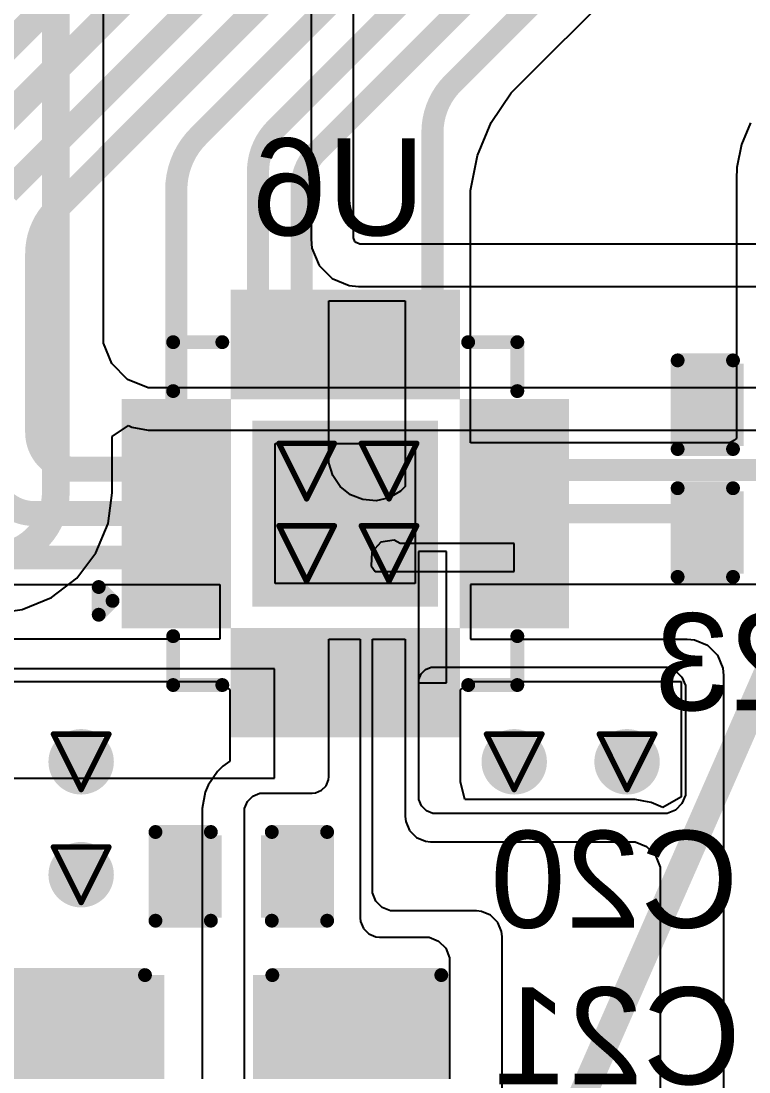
# Model space of a CAD drawing. Header units: inches. Extents: x -18 to 217, y -14 to 159.
# Drawn here: x 3.01 to 9.69, y 31.23 to 40.86 of the extents above; entities that cross this region are included whole.
import ezdxf

# ---------------------------------------------------------------- set-up
doc = ezdxf.new("R2010")
doc.units = ezdxf.units.IN
for name, color, linetype in [('Bottom Layer', 5, 'Continuous'), ('Bottom Overlay', 54, 'Continuous'), ('Bottom Paste', 16, 'Continuous'), ('Bottom Solder', 6, 'Continuous'), ('Drill Drawing', 1, 'Continuous'), ('Top Layer', 1, 'Continuous'), ('Top Overlay', 2, 'Continuous'), ('Via Holes', 16, 'Continuous')]:
    doc.layers.add(name, color=color, linetype=linetype)
doc.styles.add('Arial', font='', dxfattribs={"height": 0.2})
doc.styles.get('Arial').set_extended_font_data('Arial')

# ---------------------------------------------------------------- blocks, each defined once
blk = doc.blocks.new('20_QFN_3_3__B_47')
at = {"layer": 'Bottom Layer'}
for points in [[(-0.95, 1.95), (-0.65, 1.95), (-0.65, 1.15), (-0.95, 1.15)], [(-0.55, 1.95), (-0.25, 1.95), (-0.25, 1.15), (-0.55, 1.15)], [(-0.15, 1.95), (0.15, 1.95), (0.15, 1.15), (-0.15, 1.15)], [(0.25, 1.95), (0.55, 1.95), (0.55, 1.15), (0.25, 1.15)], [(0.65, 1.95), (0.95, 1.95), (0.95, 1.15), (0.65, 1.15)], [(-1.95, 0.65), (-1.95, 0.95), (-1.15, 0.95), (-1.15, 0.65)], [(1.15, 0.65), (1.15, 0.95), (1.95, 0.95), (1.95, 0.65)], [(-0.75, 0.75), (0.75, 0.75), (0.75, -0.75), (-0.75, -0.75)], [(-1.95, 0.25), (-1.95, 0.55), (-1.15, 0.55), (-1.15, 0.25)], [(1.15, 0.25), (1.15, 0.55), (1.95, 0.55), (1.95, 0.25)], [(-1.95, -0.15), (-1.95, 0.15), (-1.15, 0.15), (-1.15, -0.15)], [(1.15, -0.15), (1.15, 0.15), (1.95, 0.15), (1.95, -0.15)], [(-1.95, -0.55), (-1.95, -0.25), (-1.15, -0.25), (-1.15, -0.55)], [(1.15, -0.55), (1.15, -0.25), (1.95, -0.25), (1.95, -0.55)], [(-1.95, -0.95), (-1.95, -0.65), (-1.15, -0.65), (-1.15, -0.95)], [(1.15, -0.95), (1.15, -0.65), (1.95, -0.65), (1.95, -0.95)], [(-0.95, -1.15), (-0.65, -1.15), (-0.65, -1.95), (-0.95, -1.95)], [(-0.55, -1.15), (-0.25, -1.15), (-0.25, -1.95), (-0.55, -1.95)], [(-0.15, -1.15), (0.15, -1.15), (0.15, -1.95), (-0.15, -1.95)], [(0.25, -1.15), (0.55, -1.15), (0.55, -1.95), (0.25, -1.95)], [(0.65, -1.15), (0.95, -1.15), (0.95, -1.95), (0.65, -1.95)]]:
    blk.add_hatch(color=5, dxfattribs=at).paths.add_polyline_path(points)
at = {"layer": 'Bottom Paste'}
for points in [[(-0.95, 1.95), (-0.65, 1.95), (-0.65, 1.15), (-0.95, 1.15)], [(-0.55, 1.95), (-0.25, 1.95), (-0.25, 1.15), (-0.55, 1.15)], [(-0.15, 1.95), (0.15, 1.95), (0.15, 1.15), (-0.15, 1.15)], [(0.25, 1.95), (0.55, 1.95), (0.55, 1.15), (0.25, 1.15)], [(0.65, 1.95), (0.95, 1.95), (0.95, 1.15), (0.65, 1.15)], [(-1.95, 0.65), (-1.95, 0.95), (-1.15, 0.95), (-1.15, 0.65)], [(1.15, 0.65), (1.15, 0.95), (1.95, 0.95), (1.95, 0.65)], [(-0.75, 0.75), (0.75, 0.75), (0.75, -0.75), (-0.75, -0.75)], [(-1.95, 0.25), (-1.95, 0.55), (-1.15, 0.55), (-1.15, 0.25)], [(1.15, 0.25), (1.15, 0.55), (1.95, 0.55), (1.95, 0.25)], [(-1.95, -0.15), (-1.95, 0.15), (-1.15, 0.15), (-1.15, -0.15)], [(1.15, -0.15), (1.15, 0.15), (1.95, 0.15), (1.95, -0.15)], [(-1.95, -0.55), (-1.95, -0.25), (-1.15, -0.25), (-1.15, -0.55)], [(1.15, -0.55), (1.15, -0.25), (1.95, -0.25), (1.95, -0.55)], [(-1.95, -0.95), (-1.95, -0.65), (-1.15, -0.65), (-1.15, -0.95)], [(1.15, -0.95), (1.15, -0.65), (1.95, -0.65), (1.95, -0.95)], [(-0.95, -1.15), (-0.65, -1.15), (-0.65, -1.95), (-0.95, -1.95)], [(-0.55, -1.15), (-0.25, -1.15), (-0.25, -1.95), (-0.55, -1.95)], [(-0.15, -1.15), (0.15, -1.15), (0.15, -1.95), (-0.15, -1.95)], [(0.25, -1.15), (0.55, -1.15), (0.55, -1.95), (0.25, -1.95)], [(0.65, -1.15), (0.95, -1.15), (0.95, -1.95), (0.65, -1.95)]]:
    blk.add_hatch(color=16, dxfattribs=at).paths.add_polyline_path(points)
at = {"layer": 'Bottom Solder'}
for points in [[(-1.0516, 2.0516), (-0.5484, 2.0516), (-0.5484, 1.0484), (-1.0516, 1.0484)], [(-0.6516, 2.0516), (-0.1484, 2.0516), (-0.1484, 1.0484), (-0.6516, 1.0484)], [(-0.2516, 2.0516), (0.2516, 2.0516), (0.2516, 1.0484), (-0.2516, 1.0484)], [(0.1484, 2.0516), (0.6516, 2.0516), (0.6516, 1.0484), (0.1484, 1.0484)], [(0.5484, 2.0516), (1.0516, 2.0516), (1.0516, 1.0484), (0.5484, 1.0484)], [(-2.0516, 0.5484), (-2.0516, 1.0516), (-1.0484, 1.0516), (-1.0484, 0.5484)], [(1.0484, 0.5484), (1.0484, 1.0516), (2.0516, 1.0516), (2.0516, 0.5484)], [(-0.8516, 0.8516), (0.8516, 0.8516), (0.8516, -0.8516), (-0.8516, -0.8516)], [(-2.0516, 0.1484), (-2.0516, 0.6516), (-1.0484, 0.6516), (-1.0484, 0.1484)], [(1.0484, 0.1484), (1.0484, 0.6516), (2.0516, 0.6516), (2.0516, 0.1484)], [(-2.0516, -0.2516), (-2.0516, 0.2516), (-1.0484, 0.2516), (-1.0484, -0.2516)], [(1.0484, -0.2516), (1.0484, 0.2516), (2.0516, 0.2516), (2.0516, -0.2516)], [(-2.0516, -0.6516), (-2.0516, -0.1484), (-1.0484, -0.1484), (-1.0484, -0.6516)], [(1.0484, -0.6516), (1.0484, -0.1484), (2.0516, -0.1484), (2.0516, -0.6516)], [(-2.0516, -1.0516), (-2.0516, -0.5484), (-1.0484, -0.5484), (-1.0484, -1.0516)], [(1.0484, -1.0516), (1.0484, -0.5484), (2.0516, -0.5484), (2.0516, -1.0516)], [(-1.0516, -1.0484), (-0.5484, -1.0484), (-0.5484, -2.0516), (-1.0516, -2.0516)], [(-0.6516, -1.0484), (-0.1484, -1.0484), (-0.1484, -2.0516), (-0.6516, -2.0516)], [(-0.2516, -1.0484), (0.2516, -1.0484), (0.2516, -2.0516), (-0.2516, -2.0516)], [(0.1484, -1.0484), (0.6516, -1.0484), (0.6516, -2.0516), (0.1484, -2.0516)], [(0.5484, -1.0484), (1.0516, -1.0484), (1.0516, -2.0516), (0.5484, -2.0516)]]:
    blk.add_hatch(color=6, dxfattribs=at).paths.add_polyline_path(points)
at = {"layer": 'Bottom Overlay', "const_width": 0.127}
for points in [[(-1.5784, 1.5714), (-1.1276, 1.5714)], [(-1.5784, 1.5714), (-1.5784, 1.123)], [(1.1276, 1.5714), (1.5784, 1.5714)], [(1.5784, 1.123), (1.5784, 1.5714)], [(-2.2612, -0.673), (-2.1342, -0.8)], [(-2.2612, -0.927), (-2.2612, -0.673)], [(-2.2612, -0.927), (-2.1342, -0.8)], [(-1.5784, -1.123), (-1.5784, -1.5714)], [(1.5784, -1.5714), (1.5784, -1.123)], [(-1.5784, -1.5714), (-1.1276, -1.5714)], [(1.1276, -1.5714), (1.5784, -1.5714)]]:
    blk.add_lwpolyline(points, dxfattribs=at)
at = {"layer": 'Bottom Overlay', "const_width": 0.0635}
for points in [[(-1.6102, 1.5714, 1), (-1.5467, 1.5714, 1)], [(-1.6102, 1.5714, 1), (-1.5467, 1.5714, 1)], [(-1.1594, 1.5714, 1), (-1.0959, 1.5714, 1)], [(1.0959, 1.5714, 1), (1.1594, 1.5714, 1)], [(1.5467, 1.5714, 1), (1.6102, 1.5714, 1)], [(1.5467, 1.5714, 1), (1.6102, 1.5714, 1)], [(-1.6101, 1.123, 1), (-1.5466, 1.123, 1)], [(1.5466, 1.123, 1), (1.6101, 1.123, 1)], [(-2.2929, -0.673, 1), (-2.2294, -0.673, 1)], [(-2.2929, -0.673, 1), (-2.2294, -0.673, 1)], [(-2.1659, -0.8, 1), (-2.1024, -0.8, 1)], [(-2.1659, -0.8, 1), (-2.1024, -0.8, 1)], [(-2.2929, -0.927, 1), (-2.2294, -0.927, 1)], [(-2.2929, -0.927, 1), (-2.2294, -0.927, 1)], [(-1.6102, -1.123, 1), (-1.5467, -1.123, 1)], [(1.5467, -1.123, 1), (1.6102, -1.123, 1)], [(-1.6101, -1.5714, 1), (-1.5466, -1.5714, 1)], [(-1.6101, -1.5714, 1), (-1.5466, -1.5714, 1)], [(-1.1594, -1.5714, 1), (-1.0959, -1.5714, 1)], [(1.0959, -1.5714, 1), (1.1594, -1.5714, 1)], [(1.5466, -1.5714, 1), (1.6101, -1.5714, 1)], [(1.5466, -1.5714, 1), (1.6101, -1.5714, 1)]]:
    blk.add_lwpolyline(points, format="xyb", close=True, dxfattribs=at)
blk = doc.blocks.new('C___0402_B_72')
at = {"layer": 'Bottom Layer'}
for points in [[(-0.2413, 0.3175), (-0.2413, -0.3175), (-0.6985, -0.3175), (-0.6985, 0.3175)], [(0.6985, 0.3175), (0.6985, -0.3175), (0.2413, -0.3175), (0.2413, 0.3175)]]:
    blk.add_hatch(color=5, dxfattribs=at).paths.add_polyline_path(points)
at = {"layer": 'Bottom Paste'}
for points in [[(-0.2413, 0.3175), (-0.2413, -0.3175), (-0.6985, -0.3175), (-0.6985, 0.3175)], [(0.6985, 0.3175), (0.6985, -0.3175), (0.2413, -0.3175), (0.2413, 0.3175)]]:
    blk.add_hatch(color=16, dxfattribs=at).paths.add_polyline_path(points)
at = {"layer": 'Bottom Solder'}
for points in [[(-0.1813, 0.3775), (-0.1813, -0.3775), (-0.7585, -0.3775), (-0.7585, 0.3775)], [(0.7585, 0.3775), (0.7585, -0.3775), (0.1813, -0.3775), (0.1813, 0.3775)]]:
    blk.add_hatch(color=6, dxfattribs=at).paths.add_polyline_path(points)
at = {"layer": 'Bottom Overlay', "const_width": 0.127}
for points in [[(-0.7874, 0.4064), (-0.7874, -0.4064)], [(-0.2794, 0.4064), (-0.7874, 0.4064)], [(0.7874, 0.4064), (0.2794, 0.4064)], [(0.7874, 0.4064), (0.7874, -0.4064)], [(-0.2794, -0.4064), (-0.7874, -0.4064)], [(0.7874, -0.4064), (0.2794, -0.4064)]]:
    blk.add_lwpolyline(points, dxfattribs=at)
at = {"layer": 'Bottom Overlay', "const_width": 0.0635}
for points in [[(-0.8192, 0.4064, 1), (-0.7557, 0.4064, 1)], [(-0.8192, 0.4064, 1), (-0.7557, 0.4064, 1)], [(-0.3112, 0.4064, 1), (-0.2477, 0.4064, 1)], [(0.2477, 0.4064, 1), (0.3112, 0.4064, 1)], [(0.7557, 0.4064, 1), (0.8192, 0.4064, 1)], [(0.7557, 0.4064, 1), (0.8192, 0.4064, 1)], [(-0.8192, -0.4064, 1), (-0.7557, -0.4064, 1)], [(-0.8192, -0.4064, 1), (-0.7557, -0.4064, 1)], [(-0.3112, -0.4064, 1), (-0.2477, -0.4064, 1)], [(0.2477, -0.4064, 1), (0.3111, -0.4064, 1)], [(0.7556, -0.4064, 1), (0.8191, -0.4064, 1)], [(0.7556, -0.4064, 1), (0.8191, -0.4064, 1)]]:
    blk.add_lwpolyline(points, format="xyb", close=True, dxfattribs=at)
blk = doc.blocks.new('C___0402_B_73')
at = {"layer": 'Bottom Layer'}
for points in [[(-0.2413, 0.3175), (-0.2413, -0.3175), (-0.6985, -0.3175), (-0.6985, 0.3175)], [(0.6985, 0.3175), (0.6985, -0.3175), (0.2413, -0.3175), (0.2413, 0.3175)]]:
    blk.add_hatch(color=5, dxfattribs=at).paths.add_polyline_path(points)
at = {"layer": 'Bottom Paste'}
for points in [[(-0.2413, 0.3175), (-0.2413, -0.3175), (-0.6985, -0.3175), (-0.6985, 0.3175)], [(0.6985, 0.3175), (0.6985, -0.3175), (0.2413, -0.3175), (0.2413, 0.3175)]]:
    blk.add_hatch(color=16, dxfattribs=at).paths.add_polyline_path(points)
at = {"layer": 'Bottom Solder'}
for points in [[(-0.1813, 0.3775), (-0.1813, -0.3775), (-0.7585, -0.3775), (-0.7585, 0.3775)], [(0.7585, 0.3775), (0.7585, -0.3775), (0.1813, -0.3775), (0.1813, 0.3775)]]:
    blk.add_hatch(color=6, dxfattribs=at).paths.add_polyline_path(points)
at = {"layer": 'Bottom Overlay', "const_width": 0.127}
for points in [[(-0.2794, 0.4064), (-0.7874, 0.4064)], [(-0.7874, -0.4064), (-0.7874, 0.4064)], [(0.7874, 0.4064), (0.2794, 0.4064)], [(0.7874, 0.4064), (0.7874, -0.4064)], [(-0.2794, -0.4064), (-0.7874, -0.4064)], [(0.7874, -0.4064), (0.2794, -0.4064)]]:
    blk.add_lwpolyline(points, dxfattribs=at)
at = {"layer": 'Bottom Overlay', "const_width": 0.0635}
for points in [[(-0.8192, 0.4064, 1), (-0.7557, 0.4064, 1)], [(-0.8192, 0.4064, 1), (-0.7557, 0.4064, 1)], [(-0.3111, 0.4064, 1), (-0.2476, 0.4064, 1)], [(0.2477, 0.4064, 1), (0.3112, 0.4064, 1)], [(0.7557, 0.4064, 1), (0.8192, 0.4064, 1)], [(0.7557, 0.4064, 1), (0.8192, 0.4064, 1)], [(-0.8191, -0.4064, 1), (-0.7556, -0.4064, 1)], [(-0.8191, -0.4064, 1), (-0.7556, -0.4064, 1)], [(-0.3111, -0.4064, 1), (-0.2477, -0.4064, 1)], [(0.2477, -0.4064, 1), (0.3112, -0.4064, 1)], [(0.7556, -0.4064, 1), (0.8191, -0.4064, 1)], [(0.7556, -0.4064, 1), (0.8191, -0.4064, 1)]]:
    blk.add_lwpolyline(points, format="xyb", close=True, dxfattribs=at)
blk = doc.blocks.new('C___1210_B_74')
at = {"layer": 'Bottom Layer'}
for points in [[(-2.032, 1.397), (-0.508, 1.397), (-0.508, -1.397), (-2.032, -1.397)], [(0.508, 1.397), (2.032, 1.397), (2.032, -1.397), (0.508, -1.397)]]:
    blk.add_hatch(color=5, dxfattribs=at).paths.add_polyline_path(points)
at = {"layer": 'Bottom Paste'}
for points in [[(-2.032, 1.397), (-0.508, 1.397), (-0.508, -1.397), (-2.032, -1.397)], [(0.508, 1.397), (2.032, 1.397), (2.032, -1.397), (0.508, -1.397)]]:
    blk.add_hatch(color=16, dxfattribs=at).paths.add_polyline_path(points)
at = {"layer": 'Bottom Solder'}
for points in [[(-2.1336, 1.4986), (-0.4064, 1.4986), (-0.4064, -1.4986), (-2.1336, -1.4986)], [(0.4064, 1.4986), (2.1336, 1.4986), (2.1336, -1.4986), (0.4064, -1.4986)]]:
    blk.add_hatch(color=6, dxfattribs=at).paths.add_polyline_path(points)
at = {"layer": 'Bottom Overlay', "const_width": 0.127}
for points in [[(-2.1336, -1.4986), (-2.1336, 1.4986)], [(-2.1336, 1.4986), (-0.5842, 1.4986)], [(0.5842, 1.4986), (2.1336, 1.4986)], [(2.1336, -1.4986), (2.1336, 1.4986)], [(-2.1336, -1.4986), (-0.5842, -1.4986)], [(0.5842, -1.4986), (2.1336, -1.4986)]]:
    blk.add_lwpolyline(points, dxfattribs=at)
at = {"layer": 'Bottom Overlay', "const_width": 0.0635}
for points in [[(-2.1654, 1.4986, 1), (-2.1019, 1.4986, 1)], [(-2.1654, 1.4986, 1), (-2.1019, 1.4986, 1)], [(-0.6159, 1.4986, 1), (-0.5524, 1.4986, 1)], [(0.5524, 1.4986, 1), (0.6159, 1.4986, 1)], [(2.1019, 1.4986, 1), (2.1654, 1.4986, 1)], [(2.1019, 1.4986, 1), (2.1654, 1.4986, 1)], [(-2.1654, -1.4986, 1), (-2.1019, -1.4986, 1)], [(-2.1654, -1.4986, 1), (-2.1019, -1.4986, 1)], [(-0.6159, -1.4986, 1), (-0.5524, -1.4986, 1)], [(0.5524, -1.4986, 1), (0.6159, -1.4986, 1)], [(2.1019, -1.4986, 1), (2.1654, -1.4986, 1)], [(2.1019, -1.4986, 1), (2.1654, -1.4986, 1)]]:
    blk.add_lwpolyline(points, format="xyb", close=True, dxfattribs=at)
blk = doc.blocks.new('C___0402_B_75')
at = {"layer": 'Bottom Layer'}
for points in [[(-0.2413, 0.3175), (-0.2413, -0.3175), (-0.6985, -0.3175), (-0.6985, 0.3175)], [(0.6985, 0.3175), (0.6985, -0.3175), (0.2413, -0.3175), (0.2413, 0.3175)]]:
    blk.add_hatch(color=5, dxfattribs=at).paths.add_polyline_path(points)
at = {"layer": 'Bottom Paste'}
for points in [[(-0.2413, 0.3175), (-0.2413, -0.3175), (-0.6985, -0.3175), (-0.6985, 0.3175)], [(0.6985, 0.3175), (0.6985, -0.3175), (0.2413, -0.3175), (0.2413, 0.3175)]]:
    blk.add_hatch(color=16, dxfattribs=at).paths.add_polyline_path(points)
at = {"layer": 'Bottom Solder'}
for points in [[(-0.1813, 0.3775), (-0.1813, -0.3775), (-0.7585, -0.3775), (-0.7585, 0.3775)], [(0.7585, 0.3775), (0.7585, -0.3775), (0.1813, -0.3775), (0.1813, 0.3775)]]:
    blk.add_hatch(color=6, dxfattribs=at).paths.add_polyline_path(points)
at = {"layer": 'Bottom Overlay', "const_width": 0.127}
for points in [[(-0.7874, -0.4064), (-0.7874, 0.4064)], [(-0.7874, 0.4064), (-0.2794, 0.4064)], [(0.2794, 0.4064), (0.7874, 0.4064)], [(0.7874, 0.4064), (0.7874, -0.4064)], [(-0.7874, -0.4064), (-0.2794, -0.4064)], [(0.2794, -0.4064), (0.7874, -0.4064)]]:
    blk.add_lwpolyline(points, dxfattribs=at)
at = {"layer": 'Bottom Overlay', "const_width": 0.0635}
for points in [[(-0.8191, 0.4064, 1), (-0.7556, 0.4064, 1)], [(-0.8191, 0.4064, 1), (-0.7556, 0.4064, 1)], [(-0.3112, 0.4064, 1), (-0.2477, 0.4064, 1)], [(0.2477, 0.4064, 1), (0.3111, 0.4064, 1)], [(0.7556, 0.4064, 1), (0.8191, 0.4064, 1)], [(0.7556, 0.4064, 1), (0.8191, 0.4064, 1)], [(-0.8191, -0.4064, 1), (-0.7556, -0.4064, 1)], [(-0.8191, -0.4064, 1), (-0.7556, -0.4064, 1)], [(-0.3112, -0.4064, 1), (-0.2477, -0.4064, 1)], [(0.2477, -0.4064, 1), (0.3111, -0.4064, 1)], [(0.7557, -0.4064, 1), (0.8192, -0.4064, 1)], [(0.7557, -0.4064, 1), (0.8192, -0.4064, 1)]]:
    blk.add_lwpolyline(points, format="xyb", close=True, dxfattribs=at)

msp = doc.modelspace()

# ---------------------------------------------------------------- hatches: boundary and pattern name
at = {"layer": 'Bottom Layer'}
h = msp.add_hatch(color=5, dxfattribs=at)
edge = h.paths.add_edge_path()
edge.add_arc((5.6318, 36.7395), 0.3, 0, 360)
h = msp.add_hatch(color=5, dxfattribs=at)
edge = h.paths.add_edge_path()
edge.add_arc((6.3874, 36.7395), 0.3, 0, 360)
h = msp.add_hatch(color=5, dxfattribs=at)
edge = h.paths.add_edge_path()
edge.add_arc((5.6318, 35.9839), 0.3, 0, 360)
h = msp.add_hatch(color=5, dxfattribs=at)
edge = h.paths.add_edge_path()
edge.add_arc((6.3874, 35.9839), 0.3, 0, 360)
h = msp.add_hatch(color=5, dxfattribs=at)
edge = h.paths.add_edge_path()
edge.add_arc((3.5637, 34.075), 0.3, 0, 360)
h = msp.add_hatch(color=5, dxfattribs=at)
edge = h.paths.add_edge_path()
edge.add_arc((7.536, 34.075), 0.3, 0, 360)
h = msp.add_hatch(color=5, dxfattribs=at)
edge = h.paths.add_edge_path()
edge.add_arc((8.571, 34.075), 0.3, 0, 360)
h = msp.add_hatch(color=5, dxfattribs=at)
edge = h.paths.add_edge_path()
edge.add_arc((3.5637, 33.04), 0.3, 0, 360)
at = {"layer": 'Top Layer'}
h = msp.add_hatch(color=1, dxfattribs=at)
edge = h.paths.add_edge_path()
edge.add_arc((5.6318, 36.7395), 0.3, 0, 360)
h = msp.add_hatch(color=1, dxfattribs=at)
edge = h.paths.add_edge_path()
edge.add_arc((6.3874, 36.7395), 0.3, 0, 360)
h = msp.add_hatch(color=1, dxfattribs=at)
edge = h.paths.add_edge_path()
edge.add_arc((5.6318, 35.9839), 0.3, 0, 360)
h = msp.add_hatch(color=1, dxfattribs=at)
edge = h.paths.add_edge_path()
edge.add_arc((6.3874, 35.9839), 0.3, 0, 360)
h = msp.add_hatch(color=1, dxfattribs=at)
edge = h.paths.add_edge_path()
edge.add_arc((3.5637, 34.075), 0.3, 0, 360)
h = msp.add_hatch(color=1, dxfattribs=at)
edge = h.paths.add_edge_path()
edge.add_arc((7.536, 34.075), 0.3, 0, 360)
h = msp.add_hatch(color=1, dxfattribs=at)
edge = h.paths.add_edge_path()
edge.add_arc((8.571, 34.075), 0.3, 0, 360)
h = msp.add_hatch(color=1, dxfattribs=at)
edge = h.paths.add_edge_path()
edge.add_arc((3.5637, 33.04), 0.3, 0, 360)
at = {"layer": 'Via Holes'}
h = msp.add_hatch(color=7, dxfattribs=at)
edge = h.paths.add_edge_path()
edge.add_arc((5.6318, 36.7395), 0.15, 0, 360)
h = msp.add_hatch(color=7, dxfattribs=at)
edge = h.paths.add_edge_path()
edge.add_arc((6.3874, 36.7395), 0.15, 0, 360)
h = msp.add_hatch(color=7, dxfattribs=at)
edge = h.paths.add_edge_path()
edge.add_arc((5.6318, 35.9839), 0.15, 0, 360)
h = msp.add_hatch(color=7, dxfattribs=at)
edge = h.paths.add_edge_path()
edge.add_arc((6.3874, 35.9839), 0.15, 0, 360)
h = msp.add_hatch(color=7, dxfattribs=at)
edge = h.paths.add_edge_path()
edge.add_arc((3.5637, 34.075), 0.15, 0, 360)
h = msp.add_hatch(color=7, dxfattribs=at)
edge = h.paths.add_edge_path()
edge.add_arc((7.536, 34.075), 0.15, 0, 360)
h = msp.add_hatch(color=7, dxfattribs=at)
edge = h.paths.add_edge_path()
edge.add_arc((8.571, 34.075), 0.15, 0, 360)
h = msp.add_hatch(color=7, dxfattribs=at)
edge = h.paths.add_edge_path()
edge.add_arc((3.5637, 33.04), 0.15, 0, 360)

# ---------------------------------------------------------------- linework, layer by layer
at = {"layer": 'Bottom Layer'}
for p, q in [((7.6236, 40.3232), (11.798, 44.4976)), ((7.5076, 40.2073), (7.6236, 40.3232)), ((7.6236, 40.3232), (7.6236, 40.3232)), ((7.3255, 39.9346), (7.5076, 40.2073)), ((7.2, 39.6317), (7.3255, 39.9346)), ((9.7035, 39.9325), (9.621, 39.7336)), ((9.621, 39.7336), (9.579, 39.5223)), ((7.136, 39.3101), (7.2, 39.6317)), ((9.579, 39.5223), (9.5737, 39.4146)), ((9.5737, 39.4146), (9.5737, 39.4146)), ((9.5737, 39.4146), (9.5737, 37.0378)), ((7.136, 39.1462), (7.136, 39.3101)), ((7.136, 37), (7.136, 39.1462)), ((5.836, 37.5), (5.836, 38.3)), ((5.836, 38.3), (6.536, 38.3)), ((6.536, 38.3), (6.536, 36.5987)), ((5.836, 36.8774), (5.836, 37.5)), ((5.344, 36.492), (5.344, 36.992)), ((5.344, 36.992), (6.628, 36.992)), ((6.628, 36.992), (6.628, 36.492)), ((9.5073, 37), (7.136, 37)), ((9.5163, 37.0032), (9.5073, 37)), ((9.5073, 37), (9.5073, 37)), ((9.5338, 37.0112), (9.5163, 37.0032)), ((9.5505, 37.0207), (9.5338, 37.0112)), ((9.5663, 37.0316), (9.5505, 37.0207)), ((9.5737, 37.0378), (9.5663, 37.0316)), ((5.836, 36.8166), (5.836, 36.8774)), ((5.836, 36.8774), (5.836, 36.8774)), ((5.8718, 36.7002), (5.836, 36.8166)), ((5.9401, 36.5995), (5.8718, 36.7002)), ((6.035, 36.5232), (5.9401, 36.5995)), ((6.148, 36.4782), (6.035, 36.5232)), ((6.4942, 36.5545), (6.3882, 36.4946)), ((6.536, 36.5987), (6.4942, 36.5545)), ((5.344, 36.208), (5.344, 36.492)), ((6.2694, 36.4684), (6.148, 36.4782)), ((6.3882, 36.4946), (6.2694, 36.4684)), ((6.628, 36.492), (6.628, 36.092)), ((5.344, 35.708), (5.344, 36.208)), ((6.3131, 36.088), (6.2298, 35.9951)), ((6.4362, 36.1076), (6.3131, 36.088)), ((6.4902, 36.0764), (6.4362, 36.1076)), ((7.536, 36.0765), (6.4902, 36.0764)), ((6.628, 36.092), (6.628, 35.708)), ((7.536, 35.8203), (7.536, 36.0765)), ((6.2298, 35.9951), (6.2238, 35.8705)), ((6.9141, 36.0027), (6.6579, 36.0027)), ((6.6579, 36.0027), (6.6579, 35.67)), ((6.9141, 35.4405), (6.9141, 36.0027)), ((6.2238, 35.8705), (6.2607, 35.8203)), ((6.2607, 35.8203), (6.2607, 35.8203)), ((6.2607, 35.8203), (7.536, 35.8203)), ((-0.0336, 35.7), (4.836, 35.7)), ((4.836, 35.7), (4.836, 35.2)), ((6.628, 35.708), (5.344, 35.708)), ((6.6579, 35.67), (6.6579, 34.8)), ((11.0756, 35.7), (7.136, 35.7)), ((7.136, 35.7), (7.136, 35.2)), ((6.9141, 34.8), (6.9141, 35.4405)), ((4.836, 35.2), (1.8831, 35.2)), ((5.836, 33.9405), (5.836, 35.2)), ((5.836, 35.2), (6.1234, 35.2)), ((6.1234, 35.2), (6.1234, 32.797)), ((6.236, 32.914), (6.236, 35.2)), ((6.236, 35.2), (6.536, 35.2)), ((6.536, 35.2), (6.536, 33.5733)), ((7.136, 35.2), (9.1238, 35.2)), ((9.1238, 35.2), (9.1888, 35.1936)), ((9.1888, 35.1936), (9.3089, 35.1439)), ((9.3089, 35.1439), (9.4008, 35.0519)), ((9.4008, 35.0519), (9.4506, 34.9318)), ((4.5456, 34.9281), (1.978, 34.9281)), ((5.336, 34.9281), (4.5456, 34.9281)), ((5.336, 33.9256), (5.336, 34.9281)), ((6.6614, 34.8281), (6.6829, 34.8799)), ((6.6829, 34.8799), (6.7226, 34.9196)), ((6.7226, 34.9196), (6.7744, 34.941)), ((6.7744, 34.941), (6.8024, 34.941)), ((6.8024, 34.941), (8.8968, 34.941)), ((6.8024, 34.941), (6.8024, 34.941)), ((8.8968, 34.941), (8.9384, 34.941)), ((8.9384, 34.941), (9.0152, 34.9092)), ((9.0152, 34.9092), (9.074, 34.8504)), ((9.4506, 34.9318), (9.457, 34.8668)), ((1.9383, 34.8116), (4.836, 34.8116)), ((4.836, 34.8116), (4.928, 34.7361)), ((6.6579, 34.8), (6.9141, 34.8)), ((6.6614, 34.8), (6.6614, 34.8281)), ((6.6614, 33.7604), (6.6614, 34.8)), ((7.044, 34.736), (7.136, 34.8116)), ((7.136, 34.8116), (9.0685, 34.8116)), ((9.0685, 34.8116), (9.0685, 33.7579)), ((9.074, 34.8504), (9.1058, 34.7736)), ((9.457, 34.8668), (9.457, 34.8668)), ((9.457, 34.8668), (9.457, 30.8898)), ((4.928, 34.7361), (4.928, 34.0793)), ((7.044, 33.892), (7.044, 34.736)), ((9.1058, 34.7736), (9.1058, 34.732)), ((9.1058, 34.732), (9.1058, 34.732)), ((9.1058, 34.732), (9.1058, 33.8089)), ((4.8628, 34.0358), (4.8135, 33.9865)), ((4.928, 34.0793), (4.8628, 34.0358)), ((1.978, 33.9255), (5.336, 33.9256)), ((4.8135, 33.9865), (4.7293, 33.8605)), ((5.8103, 33.8556), (5.8331, 33.9107)), ((5.8331, 33.9107), (5.836, 33.9405)), ((5.836, 33.9405), (5.836, 33.9405)), ((4.7293, 33.8605), (4.7027, 33.796)), ((5.7131, 33.7907), (5.7682, 33.8135)), ((5.7682, 33.8135), (5.8103, 33.8556)), ((7.0844, 33.7309), (7.044, 33.892)), ((7.044, 33.892), (7.044, 33.892)), ((4.7027, 33.796), (4.6731, 33.6474)), ((5.0882, 33.7118), (5.1375, 33.7611)), ((5.1375, 33.7611), (5.2019, 33.7878)), ((5.2019, 33.7878), (5.2368, 33.7878)), ((5.2368, 33.7878), (5.2368, 33.7878)), ((5.2368, 33.7878), (5.6833, 33.7878)), ((5.6833, 33.7878), (5.7131, 33.7907)), ((6.6614, 33.7288), (6.6614, 33.7604)), ((6.6614, 33.7604), (6.6614, 33.7604)), ((6.6856, 33.6704), (6.6614, 33.7288)), ((8.5863, 33.7309), (7.0844, 33.7309)), ((8.6439, 33.7309), (8.5863, 33.7309)), ((8.644, 33.7309), (8.6439, 33.7309)), ((8.7235, 33.7151), (8.644, 33.7309)), ((8.644, 33.7309), (8.644, 33.7309)), ((9.0627, 33.7499), (8.8993, 33.6574)), ((9.0685, 33.7579), (9.0627, 33.7499)), ((9.1058, 33.7677), (9.0742, 33.6914)), ((9.1058, 33.8089), (9.1058, 33.7677)), ((4.6731, 33.6474), (4.6731, 27.1814)), ((5.0616, 33.6474), (5.0882, 33.7118)), ((5.0616, 33.6125), (5.0616, 33.6474)), ((6.7303, 33.6257), (6.6856, 33.6704)), ((6.7888, 33.6015), (6.7303, 33.6257)), ((8.7926, 33.7014), (8.7235, 33.7151)), ((8.7927, 33.7014), (8.7926, 33.7014)), ((8.7926, 33.7014), (8.7926, 33.7014)), ((8.8991, 33.6573), (8.7927, 33.7014)), ((8.8993, 33.6574), (8.8991, 33.6573)), ((9.0159, 33.633), (8.9396, 33.6015)), ((9.0742, 33.6914), (9.0159, 33.633)), ((5.0616, 27.1813), (5.0616, 33.6125)), ((6.536, 33.5733), (6.5404, 33.5283)), ((6.5404, 33.5283), (6.5749, 33.4451)), ((6.8204, 33.6015), (6.7888, 33.6015)), ((8.8983, 33.6015), (6.8204, 33.6015)), ((8.9396, 33.6015), (8.8983, 33.6015)), ((8.8983, 33.6015), (8.8983, 33.6015)), ((6.5749, 33.4451), (6.6386, 33.3814)), ((6.6386, 33.3814), (6.7218, 33.3469)), ((6.7218, 33.3469), (6.7668, 33.3425)), ((6.7668, 33.3425), (6.7668, 33.3425)), ((6.7668, 33.3425), (8.5864, 33.3425)), ((8.5864, 33.3425), (8.644, 33.3425)), ((8.644, 33.3425), (8.7505, 33.2984)), ((8.7505, 33.2984), (8.8319, 33.2169)), ((8.8319, 33.2169), (8.876, 33.1105)), ((8.876, 33.1105), (8.8759, 33.0529)), ((8.8759, 33.0529), (8.876, 33.0529)), ((8.876, 33.0529), (8.876, 29.9914)), ((6.236, 32.8729), (6.236, 32.914)), ((6.236, 32.914), (6.236, 32.914)), ((6.2674, 32.797), (6.236, 32.8729)), ((6.1234, 32.797), (6.1234, 32.6442)), ((6.3255, 32.7389), (6.2674, 32.797)), ((6.4015, 32.7075), (6.3255, 32.7389)), ((6.4425, 32.7075), (6.4015, 32.7075)), ((7.1887, 32.7075), (6.4425, 32.7075)), ((7.2346, 32.703), (7.1887, 32.7075)), ((7.1887, 32.7075), (7.1887, 32.7075)), ((7.3194, 32.6678), (7.2346, 32.703)), ((7.3844, 32.6029), (7.3194, 32.6678)), ((6.1234, 32.6442), (6.1268, 32.6097)), ((6.1268, 32.6097), (6.1532, 32.546)), ((7.4195, 32.5181), (7.3844, 32.6029)), ((6.1532, 32.546), (6.2019, 32.4973)), ((6.2019, 32.4973), (6.2656, 32.4709)), ((6.2656, 32.4709), (6.3001, 32.4675)), ((6.3001, 32.4675), (6.3001, 32.4675)), ((6.3001, 32.4675), (6.7077, 32.4675)), ((6.7077, 32.4675), (6.7546, 32.4675)), ((6.7546, 32.4675), (6.8411, 32.4316)), ((7.424, 32.4722), (7.4195, 32.5181)), ((7.424, 25.723), (7.424, 32.4722)), ((6.8411, 32.4316), (6.9073, 32.3654)), ((6.9073, 32.3654), (6.9431, 32.2789)), ((6.9431, 32.2789), (6.9431, 32.2321)), ((6.9431, 32.2321), (6.9431, 32.2321)), ((6.9431, 32.2321), (6.9431, 27.1369))]:
    msp.add_line(p, q, dxfattribs=at)
for points, const_width in [([(6.9734, 40.2951), (10.2538, 43.5755)], 0.2032), ([(5.7217, 39.6607), (9.5737, 43.5127)], 0.2032), ([(5.3486, 39.8774), (8.8187, 43.3474)], 0.2032), ([(4.6405, 39.8107), (8.1223, 43.2925)], 0.2032), ([(3.332, 39.1379), (7.3322, 43.1381)], 0.2286), ([(2.8873, 39.2999), (6.6106, 43.0233)], 0.2286), ([(1.117, 38.2133), (5.7363, 42.8326)], 0.254), ([(1.5115, 39.2539), (4.6178, 42.3601)], 0.254), ([(6.786, 39.8431), (6.786, 39.8421)], 0.2032), ([(6.786, 37.9), (6.786, 39.8421)], 0.2032), ([(5.186, 39.4851), (5.186, 39.4841)], 0.2032), ([(5.186, 37.9), (5.186, 39.4841)], 0.2032), ([(4.436, 39.3177), (4.436, 39.3167)], 0.2032), ([(4.436, 37.15), (4.436, 39.3167)], 0.2032), ([(5.586, 37.9), (5.586, 39.3318)], 0.2032), ([(3.1645, 38.7339), (3.1645, 38.7328)], 0.2286), ([(3.1645, 37.0937), (3.1645, 38.7328)], 0.2286), ([(3.5018, 36.7564), (4.2748, 36.7564)], 0.2286), ([(7.536, 36.75), (10.9212, 36.75)], 0.2032), ([(3.1368, 36.35), (4.436, 36.35)], 0.2286), ([(7.536, 36.35), (9.2127, 36.35)], 0.1778), ([(9.2127, 36.35), (9.3524, 36.2103)], 0.1778), ([(9.3524, 36.1762), (9.3524, 36.2103)], 0.1778), ([(2.6901, 35.9467), (4.4327, 35.9467)], 0.2159)]:
    msp.add_lwpolyline(points, dxfattribs=dict(at, const_width=const_width))
for points, const_width in [([(6.786, 39.8431, -0.199072), (6.9734, 40.2951)], 0.2032), ([(5.186, 39.4851, -0.199061), (5.3486, 39.8774)], 0.2032), ([(4.436, 39.3177, -0.199137), (4.6405, 39.8107)], 0.2032), ([(5.586, 39.3318, -0.200184), (5.7217, 39.6607)], 0.2032), ([(3.1645, 38.7339, -0.199105), (3.332, 39.1379)], 0.2286), ([(3.5018, 36.7564, -0.414214), (3.1645, 37.0937)], 0.2286), ([(3.1368, 36.35, -0.414214), (2.714, 36.7728)], 0.2286)]:
    msp.add_lwpolyline(points, format="xyb", dxfattribs=dict(at, const_width=const_width))
for points, const_width in [([(6.9226, 40.2951, 1), (7.0242, 40.2951, 1)], 0.1016), ([(6.9226, 40.2951, 1), (7.0242, 40.2951, 1)], 0.1016), ([(5.2978, 39.8774, 1), (5.3994, 39.8774, 1)], 0.1016), ([(5.2978, 39.8774, 1), (5.3994, 39.8774, 1)], 0.1016), ([(4.5897, 39.8107, 1), (4.6913, 39.8107, 1)], 0.1016), ([(4.5897, 39.8107, 1), (4.6913, 39.8107, 1)], 0.1016), ([(6.7352, 39.8431, 1), (6.8368, 39.8431, 1)], 0.1016), ([(6.7352, 39.8431, 1), (6.8368, 39.8431, 1)], 0.1016), ([(6.7352, 39.8421, 1), (6.8368, 39.8421, 1)], 0.1016), ([(6.7352, 39.8421, 1), (6.8368, 39.8421, 1)], 0.1016), ([(5.6709, 39.6607, 1), (5.7725, 39.6607, 1)], 0.1016), ([(5.6709, 39.6607, 1), (5.7725, 39.6607, 1)], 0.1016), ([(5.1352, 39.4851, 1), (5.2368, 39.4851, 1)], 0.1016), ([(5.1352, 39.4851, 1), (5.2368, 39.4851, 1)], 0.1016), ([(5.1352, 39.4841, 1), (5.2368, 39.4841, 1)], 0.1016), ([(5.1352, 39.4841, 1), (5.2368, 39.4841, 1)], 0.1016), ([(4.3852, 39.3177, 1), (4.4868, 39.3177, 1)], 0.1016), ([(4.3852, 39.3177, 1), (4.4868, 39.3177, 1)], 0.1016), ([(4.3852, 39.3167, 1), (4.4868, 39.3167, 1)], 0.1016), ([(4.3852, 39.3167, 1), (4.4868, 39.3167, 1)], 0.1016), ([(5.5352, 39.3318, 1), (5.6368, 39.3318, 1)], 0.1016), ([(5.5352, 39.3318, 1), (5.6368, 39.3318, 1)], 0.1016), ([(3.2748, 39.1379, 1), (3.3891, 39.1379, 1)], 0.1143), ([(3.2748, 39.1379, 1), (3.3891, 39.1379, 1)], 0.1143), ([(3.1073, 38.7339, 1), (3.2216, 38.7339, 1)], 0.1143), ([(3.1073, 38.7339, 1), (3.2216, 38.7339, 1)], 0.1143), ([(3.1073, 38.7328, 1), (3.2216, 38.7328, 1)], 0.1143), ([(3.1073, 38.7328, 1), (3.2216, 38.7328, 1)], 0.1143), ([(5.1352, 37.9, 1), (5.2368, 37.9, 1)], 0.1016), ([(5.5352, 37.9, 1), (5.6368, 37.9, 1)], 0.1016), ([(6.7352, 37.9, 1), (6.8368, 37.9, 1)], 0.1016), ([(3.1073, 37.0937, 1), (3.2216, 37.0937, 1)], 0.1143), ([(3.1073, 37.0937, 1), (3.2216, 37.0937, 1)], 0.1143), ([(4.3852, 37.15, 1), (4.4868, 37.15, 1)], 0.1016), ([(3.4446, 36.7564, 1), (3.5589, 36.7564, 1)], 0.1143), ([(3.4446, 36.7564, 1), (3.5589, 36.7564, 1)], 0.1143), ([(4.2176, 36.7564, 1), (4.3319, 36.7564, 1)], 0.1143), ([(7.4852, 36.75, 1), (7.5868, 36.75, 1)], 0.1016), ([(3.0796, 36.35, 1), (3.1939, 36.35, 1)], 0.1143), ([(3.0796, 36.35, 1), (3.1939, 36.35, 1)], 0.1143), ([(4.3789, 36.35, 1), (4.4932, 36.35, 1)], 0.1143), ([(7.4916, 36.35, 1), (7.5805, 36.35, 1)], 0.0889), ([(9.1682, 36.35, 1), (9.2571, 36.35, 1)], 0.0889), ([(9.1682, 36.35, 1), (9.2571, 36.35, 1)], 0.0889), ([(9.3079, 36.2103, 1), (9.3968, 36.2103, 1)], 0.0889), ([(9.3079, 36.2103, 1), (9.3968, 36.2103, 1)], 0.0889), ([(9.3079, 36.1762, 1), (9.3968, 36.1762, 1)], 0.0889), ([(4.3787, 35.9467, 1), (4.4867, 35.9467, 1)], 0.108)]:
    msp.add_lwpolyline(points, format="xyb", close=True, dxfattribs=dict(at, const_width=const_width))
at = {"layer": 'Drill Drawing', "const_width": 0.0508}
for points in [[(5.3778, 36.9935), (5.8858, 36.9935)], [(5.3778, 36.9935), (5.6318, 36.4855)], [(5.6318, 36.4855), (5.8858, 36.9935)], [(6.1334, 36.9935), (6.6414, 36.9935)], [(6.1334, 36.9935), (6.3874, 36.4855)], [(6.3874, 36.4855), (6.6414, 36.9935)], [(5.3778, 36.2379), (5.8858, 36.2379)], [(5.3778, 36.2379), (5.6318, 35.7299)], [(5.6318, 35.7299), (5.8858, 36.2379)], [(6.1334, 36.2379), (6.6414, 36.2379)], [(6.1334, 36.2379), (6.3874, 35.7299)], [(6.3874, 35.7299), (6.6414, 36.2379)], [(3.3097, 34.329), (3.8177, 34.329)], [(3.3097, 34.329), (3.5637, 33.821)], [(3.5637, 33.821), (3.8177, 34.329)], [(7.282, 34.329), (7.79, 34.329)], [(7.282, 34.329), (7.536, 33.821)], [(7.536, 33.821), (7.79, 34.329)], [(8.317, 34.329), (8.825, 34.329)], [(8.317, 34.329), (8.571, 33.821)], [(8.571, 33.821), (8.825, 34.329)], [(3.3097, 33.294), (3.8177, 33.294)], [(3.3097, 33.294), (3.5637, 32.786)], [(3.5637, 32.786), (3.8177, 33.294)]]:
    msp.add_lwpolyline(points, dxfattribs=at)
at = {"layer": 'Drill Drawing', "const_width": 0.0254}
for points in [[(5.3651, 36.9935, 1), (5.3905, 36.9935, 1)], [(5.3651, 36.9935, 1), (5.3905, 36.9935, 1)], [(5.8731, 36.9935, 1), (5.8985, 36.9935, 1)], [(5.8731, 36.9935, 1), (5.8985, 36.9935, 1)], [(6.1207, 36.9935, 1), (6.1461, 36.9935, 1)], [(6.1207, 36.9935, 1), (6.1461, 36.9935, 1)], [(6.6287, 36.9935, 1), (6.6541, 36.9935, 1)], [(6.6287, 36.9935, 1), (6.6541, 36.9935, 1)], [(5.6191, 36.4855, 1), (5.6445, 36.4855, 1)], [(5.6191, 36.4855, 1), (5.6445, 36.4855, 1)], [(6.3747, 36.4855, 1), (6.4001, 36.4855, 1)], [(6.3747, 36.4855, 1), (6.4001, 36.4855, 1)], [(5.3651, 36.2379, 1), (5.3905, 36.2379, 1)], [(5.3651, 36.2379, 1), (5.3905, 36.2379, 1)], [(5.8731, 36.2379, 1), (5.8985, 36.2379, 1)], [(5.8731, 36.2379, 1), (5.8985, 36.2379, 1)], [(6.1207, 36.2379, 1), (6.1461, 36.2379, 1)], [(6.1207, 36.2379, 1), (6.1461, 36.2379, 1)], [(6.6287, 36.2379, 1), (6.6541, 36.2379, 1)], [(6.6287, 36.2379, 1), (6.6541, 36.2379, 1)], [(5.6191, 35.7299, 1), (5.6445, 35.7299, 1)], [(5.6191, 35.7299, 1), (5.6445, 35.7299, 1)], [(6.3747, 35.7299, 1), (6.4001, 35.7299, 1)], [(6.3747, 35.7299, 1), (6.4001, 35.7299, 1)], [(3.297, 34.329, 1), (3.3224, 34.329, 1)], [(3.297, 34.329, 1), (3.3224, 34.329, 1)], [(3.805, 34.329, 1), (3.8304, 34.329, 1)], [(3.805, 34.329, 1), (3.8304, 34.329, 1)], [(7.2693, 34.329, 1), (7.2947, 34.329, 1)], [(7.2693, 34.329, 1), (7.2947, 34.329, 1)], [(7.7773, 34.329, 1), (7.8027, 34.329, 1)], [(7.7773, 34.329, 1), (7.8027, 34.329, 1)], [(8.3043, 34.329, 1), (8.3297, 34.329, 1)], [(8.3043, 34.329, 1), (8.3297, 34.329, 1)], [(8.8123, 34.329, 1), (8.8377, 34.329, 1)], [(8.8123, 34.329, 1), (8.8377, 34.329, 1)], [(3.551, 33.821, 1), (3.5764, 33.821, 1)], [(3.551, 33.821, 1), (3.5764, 33.821, 1)], [(7.5233, 33.821, 1), (7.5487, 33.821, 1)], [(7.5233, 33.821, 1), (7.5487, 33.821, 1)], [(8.5583, 33.821, 1), (8.5837, 33.821, 1)], [(8.5583, 33.821, 1), (8.5837, 33.821, 1)], [(3.297, 33.294, 1), (3.3224, 33.294, 1)], [(3.297, 33.294, 1), (3.3224, 33.294, 1)], [(3.805, 33.294, 1), (3.8304, 33.294, 1)], [(3.805, 33.294, 1), (3.8304, 33.294, 1)], [(3.551, 32.786, 1), (3.5764, 32.786, 1)], [(3.551, 32.786, 1), (3.5764, 32.786, 1)]]:
    msp.add_lwpolyline(points, format="xyb", close=True, dxfattribs=at)
at = {"layer": 'Top Layer'}
for p, q in [((3.7674, 40.8141), (3.7674, 43.5242)), ((5.6724, 41.2951), (5.6724, 38.8669)), ((6.0609, 38.886), (6.0609, 41.2951)), ((3.7674, 38.0153), (3.7674, 40.8141)), ((5.6724, 38.8669), (5.6808, 38.7819)), ((6.0617, 38.8773), (6.0609, 38.886)), ((6.0752, 38.8448), (6.0617, 38.8773)), ((6.0862, 38.8338), (6.0752, 38.8448)), ((6.1187, 38.8203), (6.0862, 38.8338)), ((5.6808, 38.7819), (5.7459, 38.6247)), ((6.1275, 38.8194), (6.1187, 38.8203)), ((11.1912, 38.8194), (6.1275, 38.8194)), ((5.7459, 38.6247), (5.8662, 38.5044)), ((5.8662, 38.5044), (6.0233, 38.4393)), ((6.0233, 38.4393), (6.1084, 38.431)), ((6.1084, 38.431), (6.1084, 38.431)), ((6.1084, 38.431), (11.5005, 38.431)), ((3.7674, 37.9132), (3.7674, 38.0153)), ((3.7674, 38.0153), (3.7674, 38.0153)), ((3.8455, 37.7245), (3.7674, 37.9132)), ((3.9899, 37.5801), (3.8455, 37.7245)), ((4.1786, 37.502), (3.9899, 37.5801)), ((4.2807, 37.502), (4.1786, 37.502)), ((12.665, 37.502), (4.2807, 37.502)), ((3.8494, 37.0578), (3.9972, 37.1566)), ((3.9972, 37.1566), (4.0299, 37.1431)), ((4.0299, 37.1431), (4.1786, 37.1135)), ((4.1786, 37.1135), (4.2807, 37.1135)), ((4.2807, 37.1135), (12.665, 37.1135)), ((3.8494, 36.5469), (3.8494, 37.0578)), ((3.811, 36.2585), (3.8481, 36.5407)), ((3.8481, 36.5407), (3.8494, 36.5469)), ((3.6997, 35.9897), (3.811, 36.2585)), ((3.5226, 35.7589), (3.6997, 35.9897)), ((3.2917, 35.5818), (3.5226, 35.7589)), ((3.023, 35.4704), (3.2917, 35.5818)), ((2.7407, 35.4333), (3.023, 35.4704))]:
    msp.add_line(p, q, dxfattribs=at)
at = {"layer": 'Top Layer', "const_width": 0.254}
msp.add_lwpolyline([(3.3314, 36.5469), (3.3314, 64.3871)], dxfattribs=at)
msp.add_lwpolyline([(3.3314, 36.5469, -0.414214), (2.7345, 35.95)], format="xyb", dxfattribs=at)
at = {"layer": 'Top Layer', "const_width": 0.127}
msp.add_lwpolyline([(3.2679, 36.5469, 1), (3.3949, 36.5469, 1)], format="xyb", close=True, dxfattribs=at)
msp.add_lwpolyline([(3.2679, 36.5469, 1), (3.3949, 36.5469, 1)], format="xyb", close=True, dxfattribs=at)
at = {"layer": 'Top Overlay', "const_width": 0.254}
msp.add_lwpolyline([(-4.5643, 2.042), (12.391, 40.6521)], dxfattribs=at)

# ---------------------------------------------------------------- block references
for name, p in [('20_QFN_3_3__B_47', (5.986, 36.35)), ('C___0402_B_75', (5.0328, 33.025)), ('C___1210_B_74', (4.7333, 30.6214))]:
    msp.add_blockref(name, p)
at = {"rotation": 180}
for name, p in [('C___0402_B_73', (9.8223, 37.348)), ('C___0402_B_72', (9.8223, 36.1762))]:
    msp.add_blockref(name, p, dxfattribs=at)

# ---------------------------------------------------------------- texts
at = {"layer": 'Bottom Overlay', "style": 'Arial', "text_generation_flag": 2}
for s, p in [('U6', (6.7184, 38.9001)), ('C23', (11.1019, 34.5475)), ('C20', (9.5943, 32.5535)), ('C21', (9.6164, 31.1189))]:
    msp.add_text(s, height=0.889, dxfattribs=at).set_placement(p)

doc.saveas('drawing.dxf')
